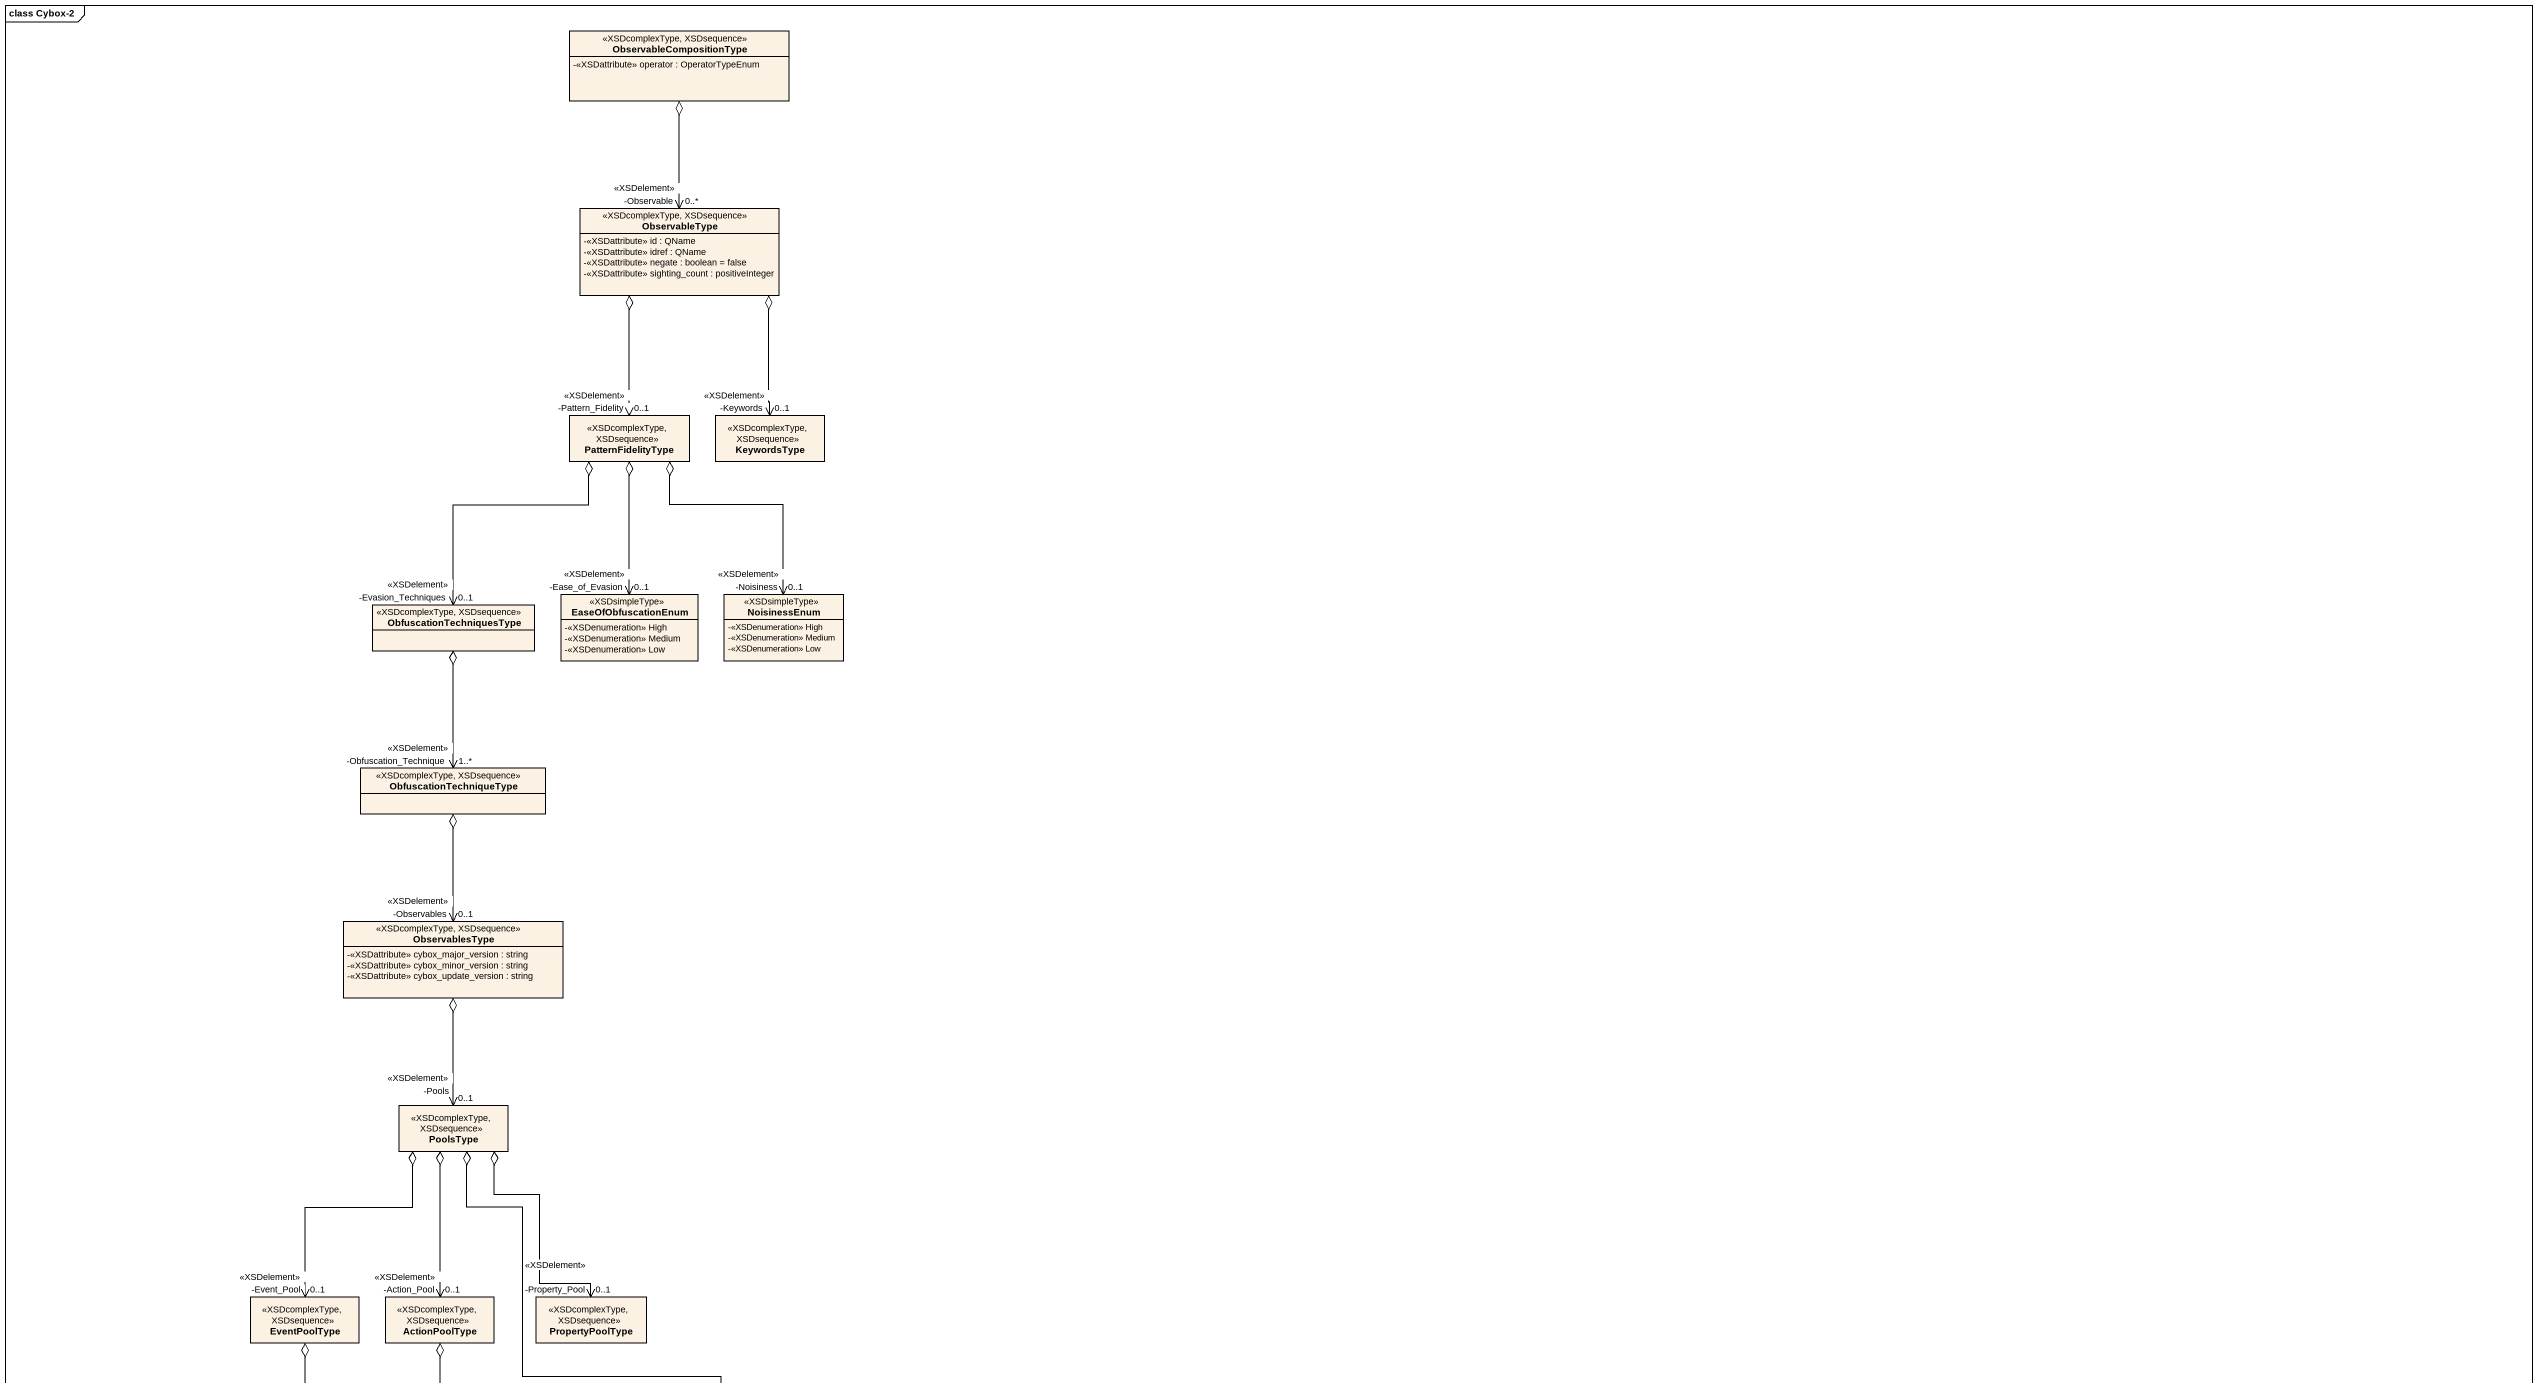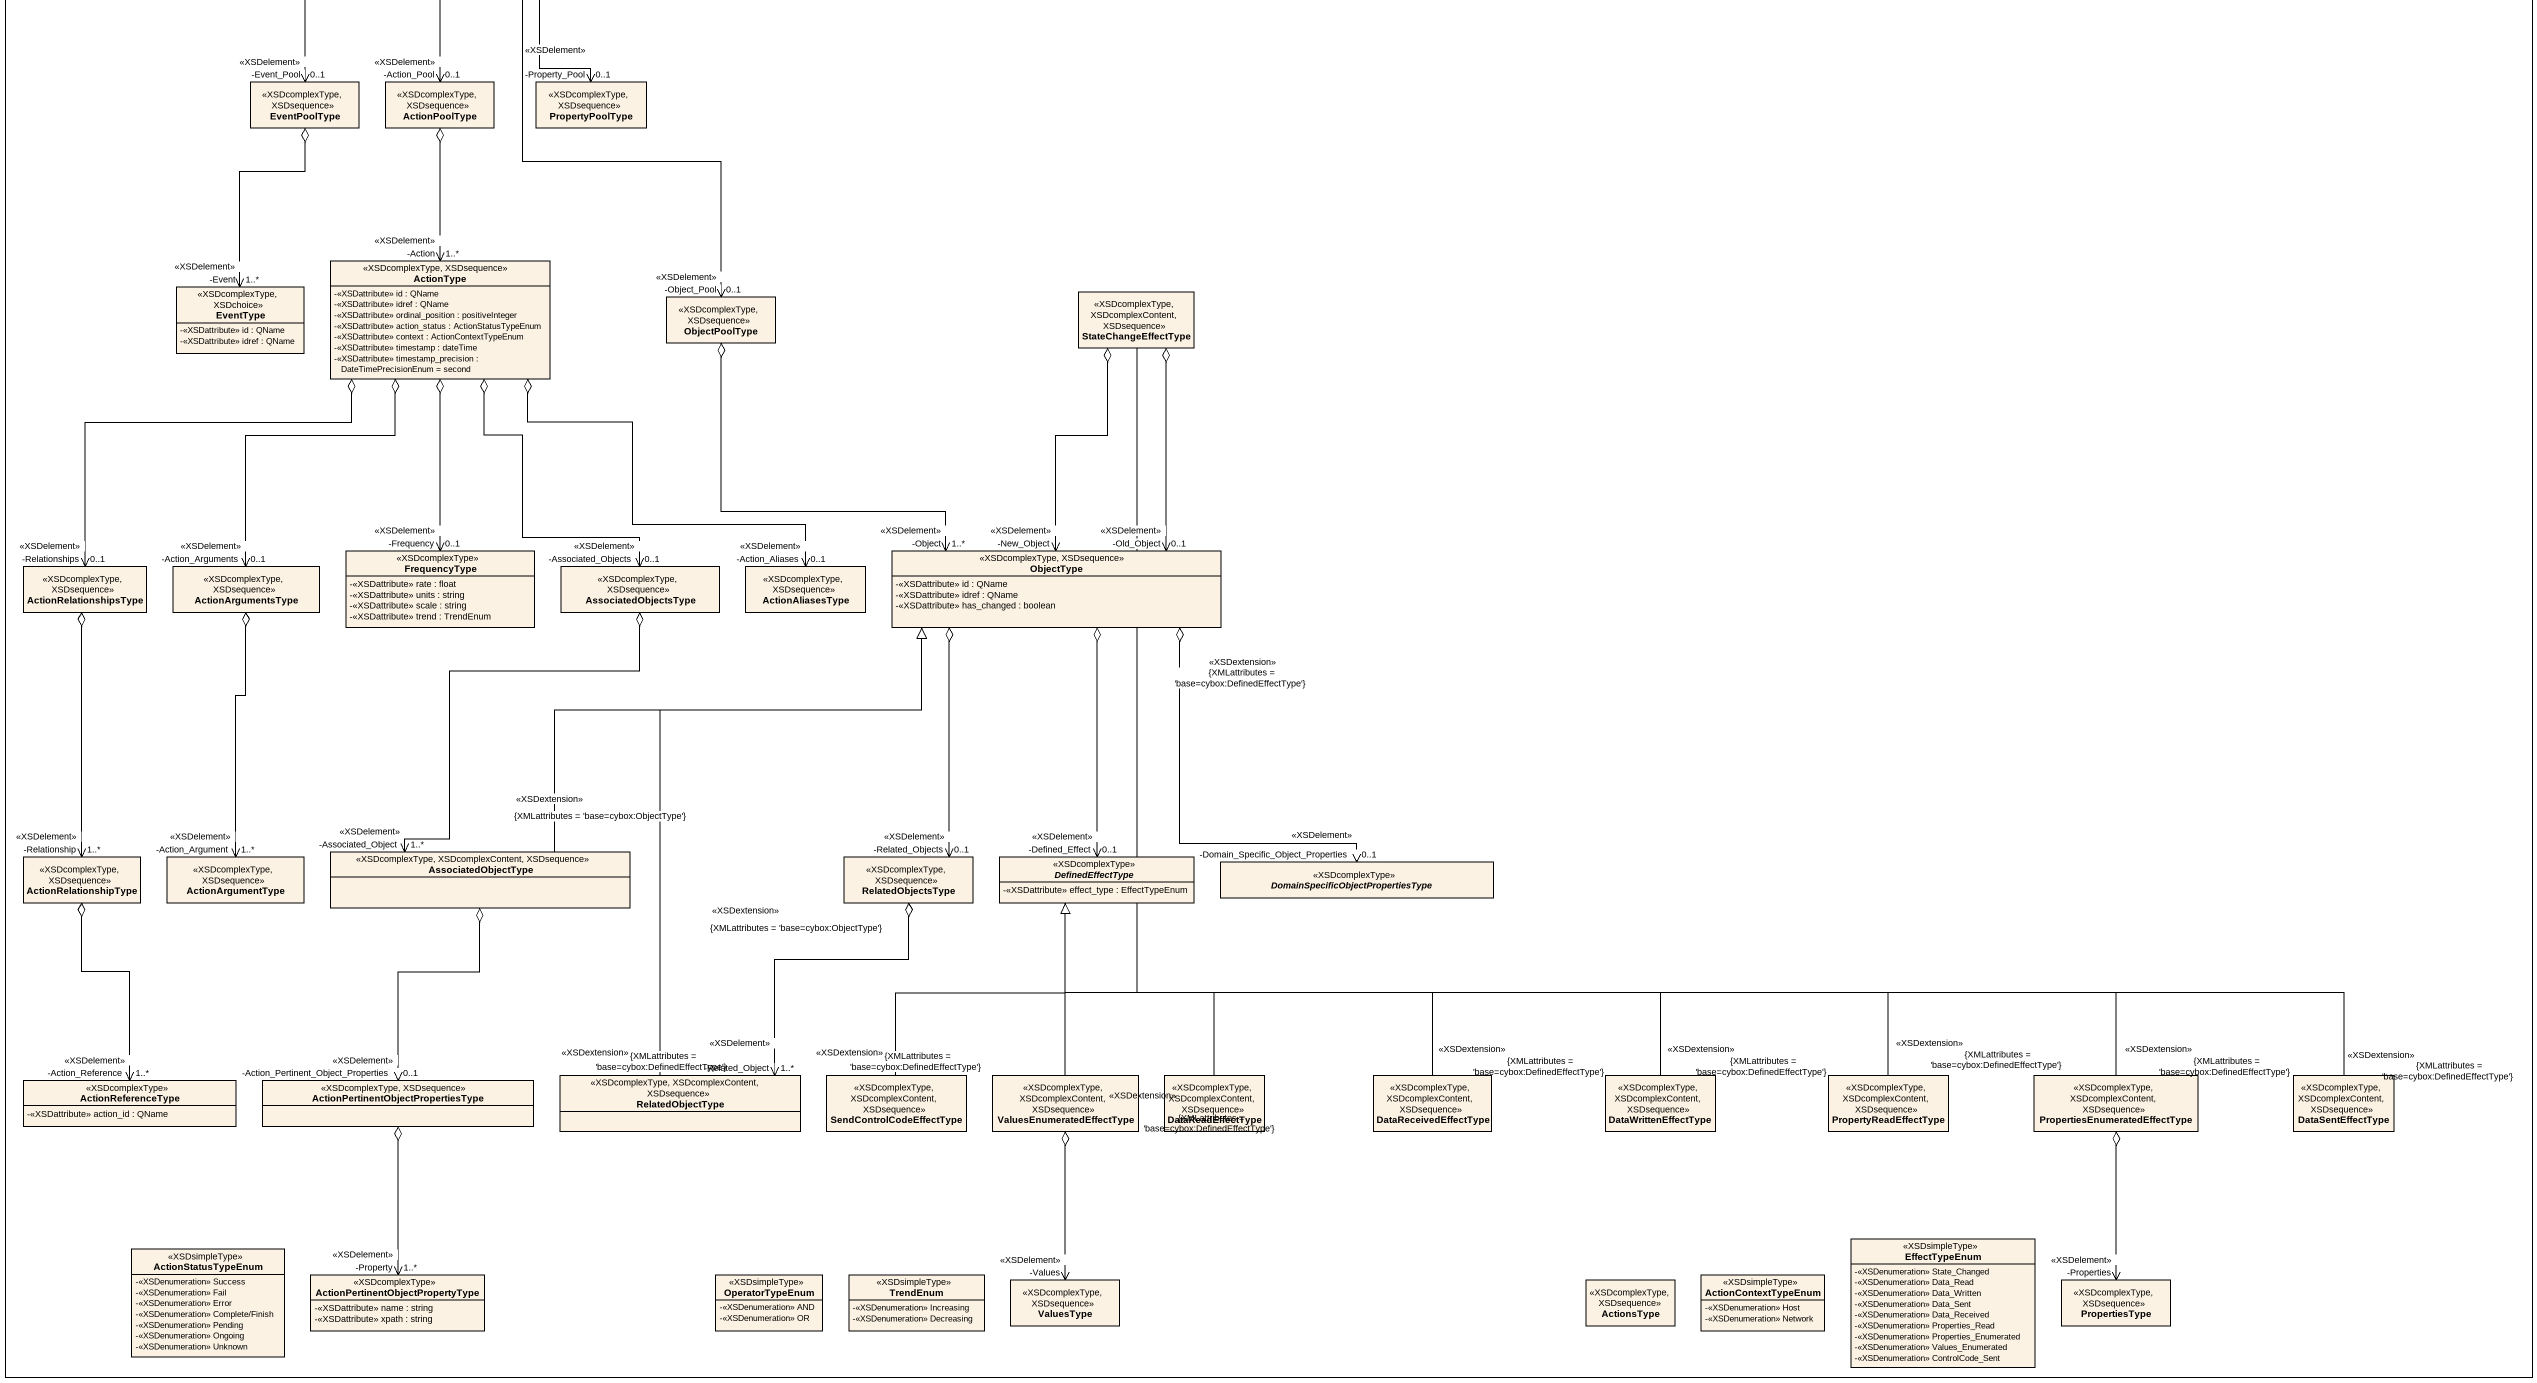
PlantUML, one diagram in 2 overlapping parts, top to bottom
@startuml
mainframe class Cybox-2
hide circle
hide empty members
skinparam classAttributeIconSize 0
class ObservableCompositionType <<XSDcomplexType, XSDsequence>> {
  -<<XSDattribute>> operator : OperatorTypeEnum
}
class ObservableType <<XSDcomplexType, XSDsequence>> {
  -<<XSDattribute>> id : QName
  -<<XSDattribute>> idref : QName
  -<<XSDattribute>> negate : boolean = false
  -<<XSDattribute>> sighting_count : positiveInteger
}
class PatternFidelityType <<XSDcomplexType, XSDsequence>>
class KeywordsType <<XSDcomplexType, XSDsequence>>
class ObfuscationTechniquesType <<XSDcomplexType, XSDsequence>>
class EaseOfObfuscationEnum <<XSDsimpleType>> {
  -<<XSDenumeration>> High
  -<<XSDenumeration>> Medium
  -<<XSDenumeration>> Low
}
class NoisinessEnum <<XSDsimpleType>> {
  -<<XSDenumeration>> High
  -<<XSDenumeration>> Medium
  -<<XSDenumeration>> Low
}
class ObfuscationTechniqueType <<XSDcomplexType, XSDsequence>>
class ObservablesType <<XSDcomplexType, XSDsequence>> {
  -<<XSDattribute>> cybox_major_version : string
  -<<XSDattribute>> cybox_minor_version : string
  -<<XSDattribute>> cybox_update_version : string
}
class PoolsType <<XSDcomplexType, XSDsequence>>
class EventPoolType <<XSDcomplexType, XSDsequence>>
class ActionPoolType <<XSDcomplexType, XSDsequence>>
class PropertyPoolType <<XSDcomplexType, XSDsequence>>
class EventType <<XSDcomplexType, XSDchoice>> {
  -<<XSDattribute>> id : QName
  -<<XSDattribute>> idref : QName
}
class ActionType <<XSDcomplexType, XSDsequence>> {
  -<<XSDattribute>> id : QName
  -<<XSDattribute>> idref : QName
  -<<XSDattribute>> ordinal_position : positiveInteger
  -<<XSDattribute>> action_status : ActionStatusTypeEnum
  -<<XSDattribute>> context : ActionContextTypeEnum
  -<<XSDattribute>> timestamp : dateTime
  -<<XSDattribute>> timestamp_precision : DateTimePrecisionEnum = second
}
class StateChangeEffectType <<XSDcomplexType, XSDcomplexContent, XSDsequence>>
class ObjectPoolType <<XSDcomplexType, XSDsequence>>
class ActionRelationshipsType <<XSDcomplexType, XSDsequence>>
class ActionArgumentsType <<XSDcomplexType, XSDsequence>>
class FrequencyType <<XSDcomplexType>> {
  -<<XSDattribute>> rate : float
  -<<XSDattribute>> units : string
  -<<XSDattribute>> scale : string
  -<<XSDattribute>> trend : TrendEnum
}
class AssociatedObjectsType <<XSDcomplexType, XSDsequence>>
class ActionAliasesType <<XSDcomplexType, XSDsequence>>
class ObjectType <<XSDcomplexType, XSDsequence>> {
  -<<XSDattribute>> id : QName
  -<<XSDattribute>> idref : QName
  -<<XSDattribute>> has_changed : boolean
}
class ActionRelationshipType <<XSDcomplexType, XSDsequence>>
class ActionArgumentType <<XSDcomplexType, XSDsequence>>
class AssociatedObjectType <<XSDcomplexType, XSDcomplexContent, XSDsequence>>
class RelatedObjectsType <<XSDcomplexType, XSDsequence>>
abstract class DefinedEffectType <<XSDcomplexType>> {
  -<<XSDattribute>> effect_type : EffectTypeEnum
}
abstract class "DomainSpecificObjectPropertiesType" as DomainSpecificObjectProperti <<XSDcomplexType>>
class ActionReferenceType <<XSDcomplexType>> {
  -<<XSDattribute>> action_id : QName
}
class "ActionPertinentObjectPropertiesType" as ActionPertinentObjectPropert <<XSDcomplexType, XSDsequence>>
class RelatedObjectType <<XSDcomplexType, XSDcomplexContent, XSDsequence>>
class SendControlCodeEffectType <<XSDcomplexType, XSDcomplexContent, XSDsequence>>
class ValuesEnumeratedEffectType <<XSDcomplexType, XSDcomplexContent, XSDsequence>>
class DataReadEffectType <<XSDcomplexType, XSDcomplexContent, XSDsequence>>
class DataReceivedEffectType <<XSDcomplexType, XSDcomplexContent, XSDsequence>>
class DataWrittenEffectType <<XSDcomplexType, XSDcomplexContent, XSDsequence>>
class PropertyReadEffectType <<XSDcomplexType, XSDcomplexContent, XSDsequence>>
class "PropertiesEnumeratedEffectType" as PropertiesEnumeratedEffectTy <<XSDcomplexType, XSDcomplexContent, XSDsequence>>
class DataSentEffectType <<XSDcomplexType, XSDcomplexContent, XSDsequence>>
class ActionStatusTypeEnum <<XSDsimpleType>> {
  -<<XSDenumeration>> Success
  -<<XSDenumeration>> Fail
  -<<XSDenumeration>> Error
  -<<XSDenumeration>> Complete/Finish
  -<<XSDenumeration>> Pending
  -<<XSDenumeration>> Ongoing
  -<<XSDenumeration>> Unknown
}
class EffectTypeEnum <<XSDsimpleType>> {
  -<<XSDenumeration>> State_Changed
  -<<XSDenumeration>> Data_Read
  -<<XSDenumeration>> Data_Written
  -<<XSDenumeration>> Data_Sent
  -<<XSDenumeration>> Data_Received
  -<<XSDenumeration>> Properties_Read
  -<<XSDenumeration>> Properties_Enumerated
  -<<XSDenumeration>> Values_Enumerated
  -<<XSDenumeration>> ControlCode_Sent
}
class "ActionPertinentObjectPropertyType" as ActionPertinentObjectPropert_2 <<XSDcomplexType>> {
  -<<XSDattribute>> name : string
  -<<XSDattribute>> xpath : string
}
class OperatorTypeEnum <<XSDsimpleType>> {
  -<<XSDenumeration>> AND
  -<<XSDenumeration>> OR
}
class TrendEnum <<XSDsimpleType>> {
  -<<XSDenumeration>> Increasing
  -<<XSDenumeration>> Decreasing
}
class ValuesType <<XSDcomplexType, XSDsequence>>
class ActionsType <<XSDcomplexType, XSDsequence>>
class ActionContextTypeEnum <<XSDsimpleType>> {
  -<<XSDenumeration>> Host
  -<<XSDenumeration>> Network
}
class PropertiesType <<XSDcomplexType, XSDsequence>>
ObservableType "-Observable\n<<XSDelement>>\n0..*" <-up-o ObservableCompositionType
PatternFidelityType "-Pattern_Fidelity\n<<XSDelement>>\n0..1" <-up-o ObservableType
KeywordsType "-Keywords\n<<XSDelement>>\n0..1" <-up-o ObservableType
ObfuscationTechniquesType "-Evasion_Techniques\n<<XSDelement>>\n0..1" <-up-o PatternFidelityType
EaseOfObfuscationEnum "-Ease_of_Evasion\n<<XSDelement>>\n0..1" <-up-o PatternFidelityType
NoisinessEnum "-Noisiness\n<<XSDelement>>\n0..1" <-up-o PatternFidelityType
ObfuscationTechniqueType "-Obfuscation_Technique\n<<XSDelement>>\n1..*" <-up-o ObfuscationTechniquesType
ObservablesType "-Observables\n<<XSDelement>>\n0..1" <-up-o ObfuscationTechniqueType
PoolsType "-Pools\n<<XSDelement>>\n0..1" <-up-o ObservablesType
EventPoolType "-Event_Pool\n<<XSDelement>>\n0..1" <-up-o PoolsType
ActionPoolType "-Action_Pool\n<<XSDelement>>\n0..1" <-up-o PoolsType
PropertyPoolType "-Property_Pool\n<<XSDelement>>\n0..1" <-up-o PoolsType
EventType "-Event\n<<XSDelement>>\n1..*" <-up-o EventPoolType
ActionType "-Action\n<<XSDelement>>\n1..*" <-up-o ActionPoolType
StateChangeEffectType --|> DefinedEffectType : <<XSDextension>>\n{XMLattributes = 'base=cybox:DefinedEffectType'}
ObjectPoolType "-Object_Pool\n<<XSDelement>>\n0..1" <-up-o PoolsType
ActionRelationshipsType "-Relationships\n<<XSDelement>>\n0..1" <-up-o ActionType
ActionArgumentsType "-Action_Arguments\n<<XSDelement>>\n0..1" <-up-o ActionType
FrequencyType "-Frequency\n<<XSDelement>>\n0..1" <-up-o ActionType
AssociatedObjectsType "-Associated_Objects\n<<XSDelement>>\n0..1" <-up-o ActionType
ActionAliasesType "-Action_Aliases\n<<XSDelement>>\n0..1" <-up-o ActionType
ObjectType "-New_Object\n<<XSDelement>>" <-up-o StateChangeEffectType
ObjectType "-Old_Object\n<<XSDelement>>\n0..1" <-up-o StateChangeEffectType
ObjectType "-Object\n<<XSDelement>>\n1..*" <-up-o ObjectPoolType
ActionRelationshipType "-Relationship\n<<XSDelement>>\n1..*" <-up-o ActionRelationshipsType
ActionArgumentType "-Action_Argument\n<<XSDelement>>\n1..*" <-up-o ActionArgumentsType
AssociatedObjectType "-Associated_Object\n<<XSDelement>>\n1..*" <-up-o AssociatedObjectsType
AssociatedObjectType -right-|> ObjectType : <<XSDextension>>\n{XMLattributes = 'base=cybox:ObjectType'}
RelatedObjectsType "-Related_Objects\n<<XSDelement>>\n0..1" <-up-o ObjectType
DefinedEffectType "-Defined_Effect\n<<XSDelement>>\n0..1" <-up-o ObjectType
DomainSpecificObjectProperti "-Domain_Specific_Object_Properties\n<<XSDelement>>\n0..1" <-up-o ObjectType
ActionReferenceType "-Action_Reference\n<<XSDelement>>\n1..*" <-up-o ActionRelationshipType
ActionPertinentObjectPropert "-Action_Pertinent_Object_Properties\n<<XSDelement>>\n0..1" <-up-o AssociatedObjectType
RelatedObjectType -up-|> ObjectType : <<XSDextension>>\n{XMLattributes = 'base=cybox:ObjectType'}
RelatedObjectType "-Related_Object\n<<XSDelement>>\n1..*" <-up-o RelatedObjectsType
SendControlCodeEffectType -up-|> DefinedEffectType : <<XSDextension>>\n{XMLattributes = 'base=cybox:DefinedEffectType'}
ValuesEnumeratedEffectType -up-|> DefinedEffectType : <<XSDextension>>\n{XMLattributes = 'base=cybox:DefinedEffectType'}
DataReadEffectType -up-|> DefinedEffectType : <<XSDextension>>\n{XMLattributes = 'base=cybox:DefinedEffectType'}
DataReceivedEffectType -up-|> DefinedEffectType : <<XSDextension>>\n{XMLattributes = 'base=cybox:DefinedEffectType'}
DataWrittenEffectType -left-|> DefinedEffectType : <<XSDextension>>\n{XMLattributes = 'base=cybox:DefinedEffectType'}
PropertyReadEffectType -left-|> DefinedEffectType : <<XSDextension>>\n{XMLattributes = 'base=cybox:DefinedEffectType'}
PropertiesEnumeratedEffectTy -left-|> DefinedEffectType : <<XSDextension>>\n{XMLattributes = 'base=cybox:DefinedEffectType'}
DataSentEffectType -left-|> DefinedEffectType : <<XSDextension>>\n{XMLattributes = 'base=cybox:DefinedEffectType'}
ActionPertinentObjectPropert_2 "-Property\n<<XSDelement>>\n1..*" <-up-o ActionPertinentObjectPropert
ValuesType "-Values\n<<XSDelement>>" <-up-o ValuesEnumeratedEffectType
PropertiesType "-Properties\n<<XSDelement>>" <-up-o PropertiesEnumeratedEffectTy
@enduml
